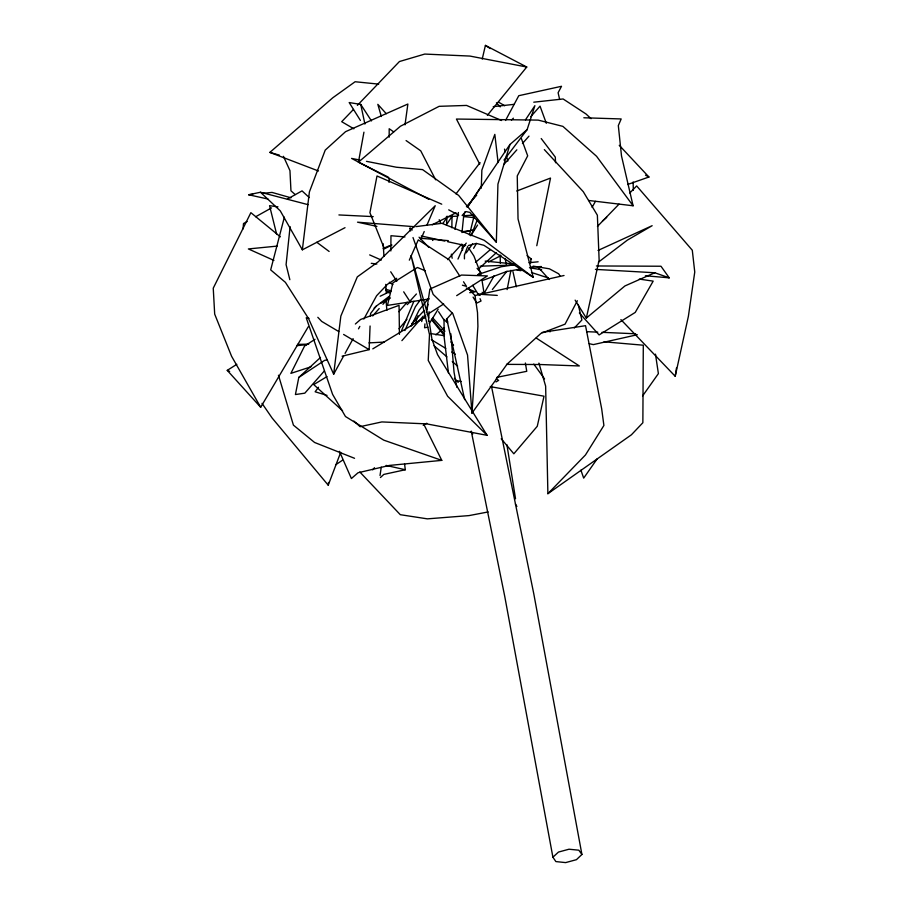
<?xml version="1.0" encoding="UTF-8"?>
<svg xmlns="http://www.w3.org/2000/svg" width="908" height="908" viewBox="0 0 908 908"><rect width="100%" height="100%" fill="white"/><g stroke="black" fill="none" stroke-linecap="round" stroke-linejoin="round"><path stroke-width="1.36" d="M389.033 182.36L389.044 178.127M389.169 137.199L389.191 128.72L393.697 131.887M390.849 250.971L390.962 235.717L404.957 236.92M450.822 333.735L454.045 372.246L456.872 387.296M462.104 215.468L465.861 211.564L469.856 212.393L496.336 242.186L497.936 184.108L509.956 144.486L527.128 129.617L534.891 105.68L525.482 119.822M481.285 188.16L481.864 170.137L494.826 134.373L498.095 162.532M342.089 356.186L369.136 349.637L370.078 326.006M370.464 316.279L370.577 313.498L376.173 306.223L389.135 296.417M452.002 216.456L451.855 227.749M428.474 321.364L429.109 311.671M243.106 228.895L243.48 223.55L247.135 221.507M577.352 300.741L565.071 324.145L540.907 333.429L507.175 364.029L471.956 413.117L477.914 326.381L477.517 312.658L474.986 295.531L468.119 288.358M446.577 222.948L447.076 216.138M530.658 262.889L531.01 258.689M424.955 323.872L424.581 327.788L427.884 327.141M262.015 403.356L272.116 418.009L328.231 485.19L328.503 482.432M290.106 226.591L286.088 264.648L289.845 279.687M345.017 227.681L302.353 249.825L309.401 191.917L325.223 150.115L345.539 131.683L407.874 104.023L405.002 124.861M284.374 217.171L270.675 269.892L285.396 282.343L308.516 318.515L333.667 374.198L340.852 316.063L357.298 276.883L378.296 261.731L435.227 205.719L426.964 225.071M380.021 475.52L381.269 467.166M426.374 312.59L429.881 289.073L461.491 275.056L487.403 275.93L456.679 295.645M620.902 319.616L675.212 376.275L676.483 367.99M388.272 177.117L358.456 162.169L363.938 132.171M507.118 289.595L510.92 270.289M320.467 357.48L298.8 377.422L295.418 394.549L304.816 393.164L324.338 370.952M454.965 229.406L458.415 212.495M536.776 245.716L550.52 178.059L516.765 191.009M426.953 309.514L428.054 304.294M675.212 376.275L688.378 316.359L694.756 272.025L692.293 250.233L636.656 185.924L629.8 193.007M575.127 300.139L586.33 318.095L599.132 260.063L597.373 215.219L583.288 191.702L544.335 149.604M482.216 59.099L485.417 45.4L526.754 67.022L487.358 115.316M469.425 234.99L474.158 215.775M421.687 321.557L423.23 316.109L401.904 340.648M464.987 211.802L463.704 215.763L461.979 232.573M415.478 323.486L417.998 315.802M424.524 317.925L425.477 315.382M467.62 246.579L464.431 255L464.442 258.882M328.231 485.19L340.693 452.388M471.15 235.422L477.358 219.702M401.711 330.262L413.889 301.308M420.915 239.258L424.218 231.517M404.9 330.569L415.376 306.745L420.211 300.049M409.326 260.142L418.293 239.871L449.346 259.949L459.789 276.021M457.984 259.064L463.069 247.6L466.247 243.106M411.233 326.063L419.076 310.184L428.553 298.289M505.518 120.48L518.774 95.703L561.507 86.294L558.114 92.73L559.646 99.483M333.667 374.198L343.723 355.822M345.074 353.371L353.121 338.661M358.49 328.855L359.829 326.403M363.847 319.049L376.593 295.758L387.444 284.317L396.717 278.279M592.095 207.33L595.466 201.338M483.805 293.863L494.168 275.669M473.601 248.327L476.439 243.469M236.818 364.312L227.25 370.362L260.675 407.272L308.266 326.766M429.359 323.486L438.178 309.185M470.787 235.751L477.585 225.059M467.438 207.024L481.558 185.811M446.373 224.855L452.513 215.741M467.461 207.16L509.956 144.486M597.237 458.767L583.685 478.119L580.904 470.151M442.9 223.379L446.918 217.659M466.269 252.821L472.58 243.832M318.504 387.239L315.144 391.779L327.016 395.389M642.58 395.967L658.391 373.619L655.474 354.154M503.997 160.058L527.128 129.617M455.986 193.892L480.094 162.623M462.036 248.463L464.533 245.217M492.374 289.516L506.97 271.197M398.987 328.787L406.92 319.355M372.666 469.845L374.505 467.711M372.7 315.939L379.204 308.538M382.926 304.305L387.58 299.016M398.862 311.694L407.147 302.262M530.737 116.712L540.044 106.145L546.31 123.306M466.44 206.706L476.711 195.118M503.781 164.575L516.845 149.831M522.441 143.509L528.978 136.143M411.699 323.793L424.013 310.729M432.526 240.472L434.206 238.611M452.048 313.101L446.373 319.366L447.769 321.511M478.595 268.984L496.324 252.696M416.42 293.976L409.792 301.263L403.685 291.82M447.644 259.654L461.832 244.059M574.31 327.981L581.892 320.002L578.203 304.509M353.439 109.459L341.703 121.695L353.87 128.811M357.355 105.385L399.429 61.54L424.751 54.071L469.935 56.069L526.754 67.022M475.474 262.401L490.468 249.518M597.441 226.421L619.018 204.152M538.898 363.109L545.64 386.104L547.887 493.691L585.456 454.976L603.899 425.466L601.675 408.793L585.546 325.688L542.189 332.396M511.454 120.049L513.406 118.188M491.41 385.979L533.779 593.775L581.915 854.473L576.444 859.672L565.639 862.6L555.878 861.579L552.904 857.209L504.769 596.499L471.252 431.141M407.193 304.645L410.984 301.059M380.441 477.517L383.789 474.419L405.309 469.742L404.593 464.147M552.904 857.209L558.477 852.067L568.987 849.218L578.816 850.183L581.915 854.473M374.107 308.118L376.173 306.223M318.47 170.999L269.869 152.396L332.816 97.746L355.107 81.743L378.715 84.126M355.369 324.008L360.578 319.48L399.055 305.349L399.452 334.36M358.456 162.169L400.439 126.223L439.143 106.327L466.553 105.43L501.591 120.514M435.863 334.904L444.443 327.595M602.435 221.03L606.714 217.364M586.33 318.095L624.942 285.941L654.793 272.763L669.23 277.837L660.979 266.237L596.408 265.965M478.062 274.749L480.865 272.525L477.063 268.371M598.451 262.14L627.383 240.121L652.148 225.695L598.02 250.449M547.887 493.691L631.423 434.784L642.864 422.731L643.295 345.21L604.002 341.805M335.631 464.817L342.52 460.208M298.8 377.422L324.508 360.442L327.209 359.784M315.008 339.297L304.566 346.027L290.889 373.37L310.956 366.809M427.135 314.599L443.683 303.987M326.994 376.582L313.737 384.606L342.566 410.779M372.791 348.865L425.818 316.779M495.984 381.939L498.651 380.373L496.245 378.92M423.219 425.353L426.805 423.264M255.681 216.74L271.537 207.898M287.405 199.045L302.046 190.884L309.265 197.558M380.656 303.351L390.474 297.949M488.459 262.015L501 255.613M391.95 245.024L384.402 248.815L369.919 212.699L377.002 175.982L441.742 204.186M432.174 224.798L456.066 212.778M380.146 296.246L391.246 290.901L385.764 289.3M383.199 248.497L389.555 245.671M483.192 280.266L506.289 271.64L521.113 268.893M627.666 184.483L648.936 177.015L619.256 145.303M477.619 274.681L501.375 266.714L515.279 264.637M468.335 245.546L476.246 243.401L483.862 245.285L533.223 277.326L518.037 218.976L517.254 175.936L527.684 155.836L521.408 138.652M474.986 295.531L564.027 275.499M267.985 199.045L248.622 194.755L260.471 192.246L308.073 204.663M463.148 232.051L474.226 229.747M496.824 377.342L526.754 371.315L525.38 363.007M488.186 511.942L469.05 515.596L427.384 518.854L400.303 514.7L359.818 471.978M637.325 334.723L593.344 344.609L589.235 343.701M480.105 266.192L513.292 265.057M429.268 298.948L387.421 305.406L392.892 282.887L417.419 267.474L425.137 270.72M469.708 292.694L475.293 291.831L466.292 288.04M416.25 226.58L441.89 223.311L484.146 240.279L533.223 277.326M493.226 106.645L514.189 104.341M533.756 102.195L563.108 98.972L586.012 113.977L591.074 118.687M529.001 262.718L538.149 261.788M248.622 194.755L252.753 194.346M262.389 193.381L272.025 192.417L290.969 197.808M277.156 246.102L248.372 248.94L273.921 260.414M296.995 345.63L306.802 344.654M423.661 423.979L441.787 460.367L389.362 465.429L358.024 472.762L351.396 478.539L339.422 451.31M462.047 231.642L470.378 230.927M446.339 216.808L457.587 216.104M463.216 215.752L473.057 215.128M530.556 267.145L541.44 266.532M368.966 342.895L384.254 342.078M297.449 344.416L308.754 344.121M474.475 217.659L463.489 216.569M506.539 364.369L540.521 364.528L579.338 365.958L536.231 338.048M583.821 117.768L621.174 118.948L618.325 125.599L621.503 155.949L633.092 205.776L588.6 200.464M586.579 331.658L597.793 332.146M601.993 332.328L635.634 333.781M338.911 214.946L373.211 216.615M595.432 269.381L654.793 272.763M497.278 295.406L477.631 294.124L480.128 295.418M414.899 226.75L357.525 222.176L376.922 226.376M420.347 238.237L448.336 240.654M645.395 275.76L669.23 277.837M485.156 261.118L513.724 263.956M371.27 263.331L376.854 264.046M277.95 206.842L269.551 205.673L276.702 234.457M639.3 279.096L653.181 281.128L635.237 312.42L599.098 334.927L579.349 312.965M430.528 333.542L444.353 335.722M517.038 270.062L520.92 270.686M371.474 120.934L360.737 104.409L349.194 102.559L360.408 120.435M533.144 266.135L549.419 268.813L558.681 273.807L560.179 276.202M529.477 267.747L541.622 269.767M455.793 380.509L461.309 381.485M490.252 386.638L544.017 396.194L537.264 426.283L513.837 453.796L501.227 438.768M429.098 320.899L431.902 339.024L437.543 354.619L487.074 435.318L426.749 423.888L381.848 421.925L360.079 426.669L353.893 421.062M359.693 160.001L351.555 158.401L428.78 199.295M366.48 161.34L396.331 167.22L422.572 169.614L458.642 195.413L496.336 242.186M421.278 235.989L444.841 241.097M447.61 241.698L465.634 245.603M308.97 318.345L306.223 317.732L332.589 394.344L345.46 416.5L383.709 440.13L441.787 460.367M386.104 465.418L405.309 469.742M531.486 272.525L548.364 277.973M462.422 285.203L466.496 286.361L463.511 281.764M269.869 152.396L279.369 155.132M354.551 458.302L314.577 442.468L293.42 425.137L278.461 375.231M227.25 370.362L229.645 371.372M369.669 254.91L381.303 260.063M547.626 330.523L550.123 331.817M448.711 209.85L458.676 215.128M645.509 175.187L648.936 177.015M498.764 102.252L504.689 105.748M338.729 331.545L321.704 321.421L317.823 317.312M343.599 334.439L369.136 349.637M431.323 339.671L445.749 348.388M451.764 352.02L455.373 354.199M485.417 45.4L490.229 48.567M389.316 282.229L392.858 284.567M406.092 140.57L420.733 150.83L435.658 179.818M482.137 292.274L484.339 293.886M316.79 242.266L329.139 251.471M527.094 255.625L531.486 259.143M280.368 236.84L250.88 212.676L213.244 288.177L214.685 314.111L231.585 356.276L260.675 407.272M385.889 290.231L389.135 292.966M447.735 322.885L443.467 319.196L438.587 311.728M434.047 345.766L446.906 356.878M452.275 361.509L457.632 366.14M295.168 194.55L290.957 190.816L289.958 170.613L283.444 156.312M260.471 192.246L280.288 210.872L302.353 249.825M487.074 435.318L447.61 396.229L428.236 360.419L429.507 334.609L411.052 255.568L428.667 318.106M410.234 227.987L412.198 230.042M419.065 237.204L428.871 247.43M496.449 102.831L500.251 106.894M454.375 378.307L458.188 382.381M432.662 317.857L444.92 331.25M386.286 113.716L377.83 104.341L381.337 116.519M537.979 266.975L549.272 279.516M431.845 319.071L444.523 334.28M450.856 341.885L453.58 345.142M431.436 319.514L443.853 334.984M541.213 138.549L555.299 157.095L555.548 162.736M633.092 205.776L596.567 156.289L562.881 126.371L538.183 120.106L456.429 119.05L479.719 164.132M533.791 364.085L544.562 378.92M468.38 288.12L470.004 290.344M468.619 247.918L473.908 256.011L481.07 274.364M390.701 271.776L396.807 281.208M472.693 285.35L477.994 294.022M471.263 431.595L472.739 434.001M515.415 504.042L516.89 506.46M480.026 298.675L481.036 301.013L476.723 303.124L473.079 297.109M439.2 219.691L440.664 223.379M409.724 228.294L410.654 230.927M413.004 237.544L433.15 294.362L452.774 313.532L467.541 355.073L471.956 413.117M504.496 149.105L505.245 151.761M506.369 155.756L507.856 161.068M446.657 318.572L464.68 399.634M512.963 271.651L516.357 286.78M360.737 104.409L364.902 124.055M451.344 254.138L452.184 258.235M505.234 258.928L506.278 264.341M506.925 444.761L515.528 498.742M481.932 279.823L484.089 293.488M448.461 373.018L444.182 337.435L444.012 319.389M462.603 250.143L462.286 244.683M386.07 300.571L386.876 310.377M383.153 243.673L383.959 256.306M385.752 284.363L386.297 292.785M633.114 181.975L633.33 190.317M500.149 254.978L500.342 263.354"/></g></svg>
